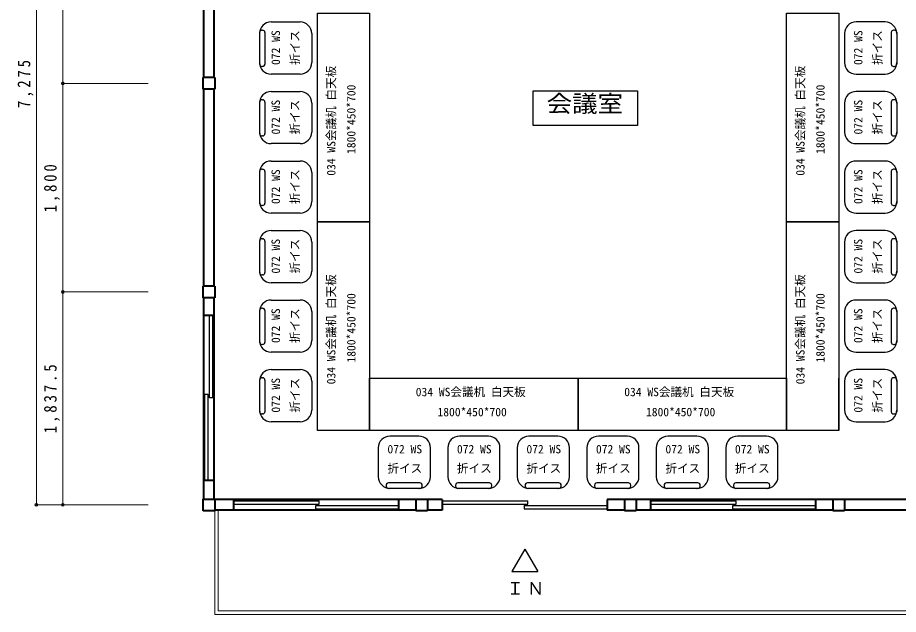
# Model space of a CAD drawing. Units: millimetres at full size, sheet at 1:50; details may follow other scales. Extents: x -10220 to 10872, y -9583 to 9014.
# Drawn here: x -10220 to -2616, y -367 to 4783 of the extents above; entities that cross this region are included whole.
import ezdxf
from ezdxf.enums import TextEntityAlignment as Align

# ---------------------------------------------------------------- set-up
doc = ezdxf.new("R2010")
doc.units = ezdxf.units.MM
doc.header["$LTSCALE"] = 50
doc.header["$PDMODE"] = 32
doc.header["$PDSIZE"] = 25
for name, color, linetype, lineweight in [('0-0', 2, 'Continuous', 40), ('0-2', 7, 'Continuous', 25), ('0-F', 4, 'Continuous', 18)]:
    doc.layers.add(name, color=color, linetype=linetype, lineweight=lineweight)
doc.styles.add('ＭＳ ゴシック', font='')
doc.styles.get('ＭＳ ゴシック').set_extended_font_data('MS Gothic')

msp = doc.modelspace()

# ---------------------------------------------------------------- linework, layer by layer
at = {"layer": '0-0'}
for p, q in [((-8613.54, 4265.39), (-8613.54, 5965.39)), ((-8523.54, 4265.39), (-8523.54, 5965.39)), ((-8618.54, 4165.39), (-8618.54, 4265.39)), ((-8523.54, 4265.39), (-8518.54, 4265.39)), ((-8518.54, 4265.39), (-8518.54, 4165.39)), ((-8613.54, 2465.39), (-8613.54, 4165.39)), ((-8523.54, 4165.39), (-8518.54, 4165.39)), ((-8523.54, 2465.39), (-8523.54, 4165.39)), ((-8618.54, 2365.39), (-8618.54, 2465.39)), ((-8523.54, 2465.39), (-8518.54, 2465.39)), ((-8518.54, 2465.39), (-8518.54, 2365.39)), ((-8613.54, 627.89), (-8613.54, 2365.39)), ((-8523.54, 2365.39), (-8518.54, 2365.39)), ((-8523.54, 627.89), (-8523.54, 2365.39)), ((-8613.54, 2215.39), (-8523.54, 2215.39)), ((-8613.54, 790.39), (-8523.54, 790.39)), ((-6781.04, 622.89), (-8518.54, 622.89)), ((-8356.04, 622.89), (-8356.04, 532.89)), ((-6931.04, 622.89), (-6931.04, 532.89)), ((-6781.04, 622.89), (-6781.04, 627.89)), ((-6781.04, 627.89), (-6681.04, 627.89)), ((-6681.04, 622.89), (-6681.04, 627.89)), ((-6556.04, 622.89), (-6681.04, 622.89)), ((-6556.04, 622.89), (-6556.04, 532.89)), ((-4981.04, 622.89), (-5131.04, 622.89)), ((-5131.04, 622.89), (-5131.04, 532.89)), ((-4981.04, 622.89), (-4981.04, 627.89)), ((-4981.04, 627.89), (-4881.04, 627.89)), ((-4881.04, 622.89), (-4881.04, 627.89)), ((-3181.04, 622.89), (-4881.04, 622.89)), ((-4756.04, 622.89), (-4756.04, 532.89)), ((-3331.04, 622.89), (-3331.04, 532.89)), ((-3181.04, 622.89), (-3181.04, 627.89)), ((-3181.04, 627.89), (-3081.04, 627.89)), ((-3081.04, 622.89), (-3081.04, 627.89)), ((-1381.04, 622.89), (-3081.04, 622.89)), ((-6781.04, 532.89), (-8518.54, 532.89)), ((-6556.04, 532.89), (-6681.04, 532.89)), ((-4981.04, 532.89), (-5131.04, 532.89)), ((-3181.04, 532.89), (-4881.04, 532.89)), ((-1381.04, 532.89), (-3081.04, 532.89)), ((-6681.04, 527.89), (-6781.04, 527.89)), ((-4881.04, 527.89), (-4981.04, 527.89)), ((-3081.04, 527.89), (-3181.04, 527.89))]:
    msp.add_line(p, q, dxfattribs=at)
at = {"layer": '0-0', "color": 7, "lineweight": 25}
for p, q in [((-8533.54, 1500.39), (-8533.54, 2215.39)), ((-8603.54, 790.39), (-8603.54, 1530.39)), ((-8356.04, 612.89), (-7616.04, 612.89)), ((-6556.04, 612.89), (-5816.04, 612.89)), ((-4756.04, 612.89), (-4016.04, 612.89)), ((-7646.04, 542.89), (-6931.04, 542.89)), ((-5846.04, 572.89), (-5131.04, 572.89)), ((-4046.04, 542.89), (-3331.04, 542.89)), ((-5840.57, 196.39), (-5952.5, 2.53)), ((-5840.57, 196.39), (-5728.64, 2.53)), ((-5952.5, 2.53), (-5728.64, 2.53))]:
    msp.add_line(p, q, dxfattribs=at)
at = {"layer": '0-0', "color": 4, "lineweight": 18}
for p, q in [((-8518.54, 527.89), (-8518.54, -367.11)), ((-8488.54, 527.89), (-8488.54, -337.11)), ((8668.96, -367.11), (-8518.54, -367.11)), ((8668.96, -337.11), (-8488.54, -337.11))]:
    msp.add_line(p, q, dxfattribs=at)
at = {"layer": '0-0'}
for points in [[(-8523.54, 4265.39), (-8613.54, 4265.39), (-8618.54, 4265.39)], [(-8523.54, 4165.39), (-8613.54, 4165.39), (-8618.54, 4165.39)], [(-8523.54, 2465.39), (-8613.54, 2465.39), (-8618.54, 2465.39)], [(-8523.54, 2365.39), (-8613.54, 2365.39), (-8618.54, 2365.39)], [(-6781.04, 622.89), (-6781.04, 532.89), (-6781.04, 527.89)], [(-6681.04, 622.89), (-6681.04, 532.89), (-6681.04, 527.89)], [(-4981.04, 622.89), (-4981.04, 532.89), (-4981.04, 527.89)], [(-4881.04, 622.89), (-4881.04, 532.89), (-4881.04, 527.89)], [(-3181.04, 622.89), (-3181.04, 532.89), (-3181.04, 527.89)], [(-3081.04, 622.89), (-3081.04, 532.89), (-3081.04, 527.89)]]:
    msp.add_lwpolyline(points, dxfattribs=at)
at = {"layer": '0-0', "color": 7, "lineweight": 25}
for points in [[(-8533.54, 1500.39), (-8563.54, 1500.39), (-8563.54, 2215.39)], [(-8573.54, 790.39), (-8573.54, 1530.39), (-8603.54, 1530.39)], [(-8356.04, 582.89), (-7616.04, 582.89), (-7616.04, 612.89)], [(-6556.04, 582.89), (-5816.04, 582.89), (-5816.04, 612.89)], [(-4756.04, 582.89), (-4016.04, 582.89), (-4016.04, 612.89)], [(-7646.04, 542.89), (-7646.04, 572.89), (-6931.04, 572.89)], [(-5846.04, 572.89), (-5846.04, 542.89), (-5131.04, 542.89)], [(-4046.04, 542.89), (-4046.04, 572.89), (-3331.04, 572.89)]]:
    msp.add_lwpolyline(points, dxfattribs=at)
at = {"layer": '0-0'}
msp.add_lwpolyline([(-8618.54, 527.89), (-8618.54, 627.89), (-8518.54, 627.89), (-8518.54, 527.89)], close=True, dxfattribs=at)
at = {"layer": '0-2'}
for p, q in [((-8031.04, 4745.48), (-7781.04, 4745.48)), ((-2731.04, 4745.48), (-2981.04, 4745.48)), ((-8131.04, 4654.51), (-8131.04, 4382.24)), ((-8111.04, 4674.51), (-8104.47, 4674.51)), ((-8084.47, 4654.51), (-8084.47, 4382.24)), ((-7681.04, 4645.48), (-7681.04, 4395.48)), ((-3081.04, 4645.48), (-3081.04, 4395.48)), ((-2677.61, 4654.51), (-2677.61, 4382.24)), ((-2651.04, 4674.51), (-2657.61, 4674.51)), ((-2631.04, 4654.51), (-2631.04, 4382.24)), ((-8104.47, 4362.24), (-8111.04, 4362.24)), ((-2657.61, 4362.24), (-2651.04, 4362.24)), ((-7781.04, 4295.48), (-8031.04, 4295.48)), ((-2981.04, 4295.48), (-2731.04, 4295.48)), ((-8031.04, 4145.48), (-7781.04, 4145.48)), ((-2731.04, 4145.48), (-2981.04, 4145.48)), ((-8131.04, 4054.51), (-8131.04, 3782.24)), ((-8111.04, 4074.51), (-8104.47, 4074.51)), ((-8084.47, 4054.51), (-8084.47, 3782.24)), ((-7681.04, 4045.48), (-7681.04, 3795.48)), ((-3081.04, 4045.48), (-3081.04, 3795.48)), ((-2677.61, 4054.51), (-2677.61, 3782.24)), ((-2651.04, 4074.51), (-2657.61, 4074.51)), ((-2631.04, 4054.51), (-2631.04, 3782.24)), ((-8104.47, 3762.24), (-8111.04, 3762.24)), ((-2657.61, 3762.24), (-2651.04, 3762.24)), ((-7781.04, 3695.48), (-8031.04, 3695.48)), ((-2981.04, 3695.48), (-2731.04, 3695.48)), ((-8031.04, 3545.48), (-7781.04, 3545.48)), ((-2731.04, 3545.48), (-2981.04, 3545.48)), ((-8131.04, 3454.51), (-8131.04, 3182.24)), ((-8111.04, 3474.51), (-8104.47, 3474.51)), ((-8084.47, 3454.51), (-8084.47, 3182.24)), ((-7681.04, 3445.48), (-7681.04, 3195.48)), ((-3081.04, 3445.48), (-3081.04, 3195.48)), ((-2677.61, 3454.51), (-2677.61, 3182.24)), ((-2651.04, 3474.51), (-2657.61, 3474.51)), ((-2631.04, 3454.51), (-2631.04, 3182.24)), ((-8104.47, 3162.24), (-8111.04, 3162.24)), ((-2657.61, 3162.24), (-2651.04, 3162.24)), ((-7781.04, 3095.48), (-8031.04, 3095.48)), ((-2981.04, 3095.48), (-2731.04, 3095.48)), ((-8031.04, 2945.48), (-7781.04, 2945.48)), ((-2731.04, 2945.48), (-2981.04, 2945.48)), ((-8131.04, 2854.51), (-8131.04, 2582.24)), ((-8111.04, 2874.51), (-8104.47, 2874.51)), ((-8084.47, 2854.51), (-8084.47, 2582.24)), ((-7681.04, 2845.48), (-7681.04, 2595.48)), ((-3081.04, 2845.48), (-3081.04, 2595.48)), ((-2677.61, 2854.51), (-2677.61, 2582.24)), ((-2651.04, 2874.51), (-2657.61, 2874.51)), ((-2631.04, 2854.51), (-2631.04, 2582.24)), ((-8104.47, 2562.24), (-8111.04, 2562.24)), ((-2657.61, 2562.24), (-2651.04, 2562.24)), ((-7781.04, 2495.48), (-8031.04, 2495.48)), ((-2981.04, 2495.48), (-2731.04, 2495.48)), ((-8031.04, 2345.48), (-7781.04, 2345.48)), ((-2731.04, 2345.48), (-2981.04, 2345.48)), ((-8131.04, 2254.51), (-8131.04, 1982.24)), ((-8111.04, 2274.51), (-8104.47, 2274.51)), ((-8084.47, 2254.51), (-8084.47, 1982.24)), ((-7681.04, 2245.48), (-7681.04, 1995.48)), ((-3081.04, 2245.48), (-3081.04, 1995.48)), ((-2677.61, 2254.51), (-2677.61, 1982.24)), ((-2651.04, 2274.51), (-2657.61, 2274.51)), ((-2631.04, 2254.51), (-2631.04, 1982.24)), ((-8104.47, 1962.24), (-8111.04, 1962.24)), ((-2657.61, 1962.24), (-2651.04, 1962.24)), ((-7781.04, 1895.48), (-8031.04, 1895.48)), ((-2981.04, 1895.48), (-2731.04, 1895.48)), ((-8111.04, 1674.51), (-8104.47, 1674.51)), ((-8031.04, 1745.48), (-7781.04, 1745.48)), ((-2731.04, 1745.48), (-2981.04, 1745.48)), ((-2651.04, 1674.51), (-2657.61, 1674.51)), ((-8131.04, 1654.51), (-8131.04, 1382.24)), ((-8084.47, 1654.51), (-8084.47, 1382.24)), ((-7681.04, 1645.48), (-7681.04, 1395.48)), ((-3131.04, 1220.48), (-3131.04, 1670.48)), ((-3081.04, 1645.48), (-3081.04, 1395.48)), ((-2677.61, 1654.51), (-2677.61, 1382.24)), ((-2631.04, 1654.51), (-2631.04, 1382.24)), ((-8104.47, 1362.24), (-8111.04, 1362.24)), ((-7781.04, 1295.48), (-8031.04, 1295.48)), ((-2981.04, 1295.48), (-2731.04, 1295.48)), ((-2657.61, 1362.24), (-2651.04, 1362.24)), ((-6756.04, 1170.48), (-7006.04, 1170.48)), ((-6156.04, 1170.48), (-6406.04, 1170.48)), ((-5556.04, 1170.48), (-5806.04, 1170.48)), ((-4956.04, 1170.48), (-5206.04, 1170.48)), ((-4356.04, 1170.48), (-4606.04, 1170.48)), ((-3756.04, 1170.48), (-4006.04, 1170.48)), ((-7106.04, 1070.48), (-7106.04, 820.48)), ((-6656.04, 820.48), (-6656.04, 1070.48)), ((-6506.04, 1070.48), (-6506.04, 820.48)), ((-6056.04, 820.48), (-6056.04, 1070.48)), ((-5906.04, 1070.48), (-5906.04, 820.48)), ((-5456.04, 820.48), (-5456.04, 1070.48)), ((-5306.04, 1070.48), (-5306.04, 820.48)), ((-4856.04, 820.48), (-4856.04, 1070.48)), ((-4706.04, 1070.48), (-4706.04, 820.48)), ((-4256.04, 820.48), (-4256.04, 1070.48)), ((-4106.04, 1070.48), (-4106.04, 820.48)), ((-3656.04, 820.48), (-3656.04, 1070.48)), ((-6747.01, 767.05), (-7019.29, 767.05)), ((-6147.01, 767.05), (-6419.28, 767.05)), ((-5547.01, 767.05), (-5819.29, 767.05)), ((-4947.01, 767.05), (-5219.29, 767.05)), ((-4347.01, 767.05), (-4619.28, 767.05)), ((-3747.01, 767.05), (-4019.28, 767.05)), ((-7039.29, 747.05), (-7039.29, 740.49)), ((-6747.01, 720.48), (-7019.29, 720.48)), ((-6727.01, 740.49), (-6727.01, 747.05)), ((-6439.28, 747.05), (-6439.28, 740.49)), ((-6147.01, 720.48), (-6419.28, 720.48)), ((-6127.01, 740.49), (-6127.01, 747.05)), ((-5839.29, 747.05), (-5839.29, 740.49)), ((-5547.01, 720.48), (-5819.29, 720.48)), ((-5527.01, 740.49), (-5527.01, 747.05)), ((-5239.28, 747.05), (-5239.28, 740.49)), ((-4947.01, 720.48), (-5219.29, 720.48)), ((-4927.01, 740.49), (-4927.01, 747.05)), ((-4639.28, 747.05), (-4639.28, 740.49)), ((-4347.01, 720.48), (-4619.28, 720.48)), ((-4327.01, 740.49), (-4327.01, 747.05)), ((-4039.28, 747.05), (-4039.28, 740.49)), ((-3747.01, 720.48), (-4019.28, 720.48)), ((-3727.01, 740.49), (-3727.01, 747.05))]:
    msp.add_line(p, q, dxfattribs=at)
for points in [[(-7181.04, 3020.48), (-7631.04, 3020.48), (-7631.04, 4820.48), (-7181.04, 4820.48)], [(-3131.04, 3020.48), (-3581.04, 3020.48), (-3581.04, 4820.48), (-3131.04, 4820.48)], [(-5768.9, 3852.31), (-5768.9, 4152.31), (-4868.9, 4152.31), (-4868.9, 3852.31)], [(-7181.04, 1220.48), (-7631.04, 1220.48), (-7631.04, 3020.48), (-7181.04, 3020.48)], [(-3131.04, 1220.48), (-3581.04, 1220.48), (-3581.04, 3020.48), (-3131.04, 3020.48)], [(-7181.04, 1220.48), (-7181.04, 1670.48), (-5381.04, 1670.48), (-5381.04, 1220.48)], [(-5381.04, 1220.48), (-5381.04, 1670.48), (-3581.04, 1670.48), (-3581.04, 1220.48)]]:
    msp.add_lwpolyline(points, close=True, dxfattribs=at)
for centre, radius, start, end in [((-8031.04, 4645.48), 100, 90, 180), ((-7781.04, 4645.48), 100, 0, 90), ((-2981.04, 4645.48), 100, 90, 180), ((-2731.04, 4645.48), 100, 0, 90), ((-8111.04, 4654.51), 20, 90, 180), ((-8104.47, 4654.51), 20, 0, 90), ((-2657.61, 4654.51), 20, 90, 180), ((-2651.04, 4654.51), 20, 0, 90), ((-8031.04, 4395.48), 100, 180, 270), ((-8111.04, 4382.24), 20, 180, 270), ((-8104.47, 4382.24), 20, 270, 0), ((-7781.04, 4395.48), 100, 270, 0), ((-2981.04, 4395.48), 100, 180, 270), ((-2731.04, 4395.48), 100, 270, 0), ((-2657.61, 4382.24), 20, 180, 270), ((-2651.04, 4382.24), 20, 270, 0), ((-8031.04, 4045.48), 100, 90, 180), ((-7781.04, 4045.48), 100, 0, 90), ((-2981.04, 4045.48), 100, 90, 180), ((-2731.04, 4045.48), 100, 0, 90), ((-8111.04, 4054.51), 20, 90, 180), ((-8104.47, 4054.51), 20, 0, 90), ((-2657.61, 4054.51), 20, 90, 180), ((-2651.04, 4054.51), 20, 0, 90), ((-8031.04, 3795.48), 100, 180, 270), ((-8111.04, 3782.24), 20, 180, 270), ((-8104.47, 3782.24), 20, 270, 0), ((-7781.04, 3795.48), 100, 270, 0), ((-2981.04, 3795.48), 100, 180, 270), ((-2731.04, 3795.48), 100, 270, 0), ((-2657.61, 3782.24), 20, 180, 270), ((-2651.04, 3782.24), 20, 270, 0), ((-8031.04, 3445.48), 100, 90, 180), ((-7781.04, 3445.48), 100, 0, 90), ((-2981.04, 3445.48), 100, 90, 180), ((-2731.04, 3445.48), 100, 0, 90), ((-8111.04, 3454.51), 20, 90, 180), ((-8104.47, 3454.51), 20, 0, 90), ((-2657.61, 3454.51), 20, 90, 180), ((-2651.04, 3454.51), 20, 0, 90), ((-8031.04, 3195.48), 100, 180, 270), ((-7781.04, 3195.48), 100, 270, 0), ((-2981.04, 3195.48), 100, 180, 270), ((-2731.04, 3195.48), 100, 270, 0), ((-8111.04, 3182.24), 20, 180, 270), ((-8104.47, 3182.24), 20, 270, 0), ((-2657.61, 3182.24), 20, 180, 270), ((-2651.04, 3182.24), 20, 270, 0), ((-8031.04, 2845.48), 100, 90, 180), ((-7781.04, 2845.48), 100, 0, 90), ((-2981.04, 2845.48), 100, 90, 180), ((-2731.04, 2845.48), 100, 0, 90), ((-8111.04, 2854.51), 20, 90, 180), ((-8104.47, 2854.51), 20, 0, 90), ((-2657.61, 2854.51), 20, 90, 180), ((-2651.04, 2854.51), 20, 0, 90), ((-8031.04, 2595.48), 100, 180, 270), ((-7781.04, 2595.48), 100, 270, 0), ((-2981.04, 2595.48), 100, 180, 270), ((-2731.04, 2595.48), 100, 270, 0), ((-8111.04, 2582.24), 20, 180, 270), ((-8104.47, 2582.24), 20, 270, 0), ((-2657.61, 2582.24), 20, 180, 270), ((-2651.04, 2582.24), 20, 270, 0), ((-8031.04, 2245.48), 100, 90, 180), ((-7781.04, 2245.48), 100, 0, 90), ((-2981.04, 2245.48), 100, 90, 180), ((-2731.04, 2245.48), 100, 0, 90), ((-8111.04, 2254.51), 20, 90, 180), ((-8104.47, 2254.51), 20, 0, 90), ((-2657.61, 2254.51), 20, 90, 180), ((-2651.04, 2254.51), 20, 0, 90), ((-8031.04, 1995.48), 100, 180, 270), ((-8111.04, 1982.24), 20, 180, 270), ((-8104.47, 1982.24), 20, 270, 0), ((-7781.04, 1995.48), 100, 270, 0), ((-2981.04, 1995.48), 100, 180, 270), ((-2731.04, 1995.48), 100, 270, 0), ((-2657.61, 1982.24), 20, 180, 270), ((-2651.04, 1982.24), 20, 270, 0), ((-8031.04, 1645.48), 100, 90, 180), ((-8111.04, 1654.51), 20, 90, 180), ((-8104.47, 1654.51), 20, 0, 90), ((-7781.04, 1645.48), 100, 0, 90), ((-2981.04, 1645.48), 100, 90, 180), ((-2731.04, 1645.48), 100, 0, 90), ((-2657.61, 1654.51), 20, 90, 180), ((-2651.04, 1654.51), 20, 0, 90), ((-8031.04, 1395.48), 100, 180, 270), ((-8111.04, 1382.24), 20, 180, 270), ((-8104.47, 1382.24), 20, 270, 0), ((-7781.04, 1395.48), 100, 270, 0), ((-2981.04, 1395.48), 100, 180, 270), ((-2731.04, 1395.48), 100, 270, 0), ((-2657.61, 1382.24), 20, 180, 270), ((-2651.04, 1382.24), 20, 270, 0), ((-7006.04, 1070.48), 100, 90, 180), ((-6756.04, 1070.48), 100, 0, 90), ((-6406.04, 1070.48), 100, 90, 180), ((-6156.04, 1070.48), 100, 0, 90), ((-5806.04, 1070.48), 100, 90, 180), ((-5556.04, 1070.48), 100, 0, 90), ((-5206.04, 1070.48), 100, 90, 180), ((-4956.04, 1070.48), 100, 0, 90), ((-4606.04, 1070.48), 100, 90, 180), ((-4356.04, 1070.48), 100, 0, 90), ((-4006.04, 1070.48), 100, 90, 180), ((-3756.04, 1070.48), 100, 0, 90), ((-7006.04, 820.48), 100, 180, 270), ((-7019.29, 747.05), 20, 90, 180), ((-6756.04, 820.48), 100, 270, 0), ((-6747.01, 747.05), 20, 0, 90), ((-6406.04, 820.48), 100, 180, 270), ((-6419.28, 747.05), 20, 90, 180), ((-6156.04, 820.48), 100, 270, 0), ((-6147.01, 747.05), 20, 0, 90), ((-5806.04, 820.48), 100, 180, 270), ((-5819.29, 747.05), 20, 90, 180), ((-5556.04, 820.48), 100, 270, 0), ((-5547.01, 747.05), 20, 0, 90), ((-5206.04, 820.48), 100, 180, 270), ((-5219.29, 747.05), 20, 90, 180), ((-4956.04, 820.48), 100, 270, 0), ((-4947.01, 747.05), 20, 0, 90), ((-4606.04, 820.48), 100, 180, 270), ((-4619.28, 747.05), 20, 90, 180), ((-4356.04, 820.48), 100, 270, 0), ((-4347.01, 747.05), 20, 0, 90), ((-4006.04, 820.48), 100, 180, 270), ((-4019.28, 747.05), 20, 90, 180), ((-3756.04, 820.48), 100, 270, 0), ((-3747.01, 747.05), 20, 0, 90), ((-7019.29, 740.49), 20, 180, 270), ((-6747.01, 740.49), 20, 270, 0), ((-6419.28, 740.49), 20, 180, 270), ((-6147.01, 740.49), 20, 270, 0), ((-5819.29, 740.49), 20, 180, 270), ((-5547.01, 740.49), 20, 270, 0), ((-5219.29, 740.49), 20, 180, 270), ((-4947.01, 740.49), 20, 270, 0), ((-4619.28, 740.49), 20, 180, 270), ((-4347.01, 740.49), 20, 270, 0), ((-4019.28, 740.49), 20, 180, 270), ((-3747.01, 740.49), 20, 270, 0)]:
    msp.add_arc(centre, radius, start, end, dxfattribs=at)
at = {"layer": '0-F'}
for p, q in [((-10057.71, 7852.89), (-10057.71, 577.89)), ((-9829.72, 4215.39), (-9829.72, 6015.39)), ((-9829.72, 2415.39), (-9829.72, 4215.39)), ((-9829.72, 4215.39), (-9091.84, 4215.39)), ((-9829.72, 577.89), (-9829.72, 2415.39)), ((-9829.72, 2415.39), (-9091.84, 2415.39)), ((-10057.71, 577.89), (-9829.72, 577.89)), ((-9829.72, 577.89), (-9091.84, 577.89))]:
    msp.add_line(p, q, dxfattribs=at)
for p in [(-9829.72, 4215.39), (-9829.72, 2415.39), (-10057.71, 577.89), (-9829.72, 577.89)]:
    msp.add_point(p, dxfattribs=at)

# ---------------------------------------------------------------- texts
at = {"layer": '0-0', "color": 7, "insert": (-5998.62, -198.12), "char_height": 110, "attachment_point": 7, "style": 'ＭＳ ゴシック'}
msp.add_mtext('\\T1.17;ＩＮ', dxfattribs=at)
at = {"layer": '0-2', "color": 4, "style": 'ＭＳ ゴシック'}
for s, p in [('072 WS', (-7932.78, 4374.27)), ('折イス', (-7766.84, 4374.27)), ('072 WS', (-2904.67, 4374.27)), ('折イス', (-2738.73, 4374.27)), ('034 WS会議机 白天板', (-7454.39, 3418.54)), ('034 WS会議机 白天板', (-3404.39, 3418.54)), ('1800*450*700', (-7281.21, 3606.28)), ('1800*450*700', (-3231.21, 3606.28)), ('072 WS', (-7932.78, 3774.27)), ('折イス', (-7766.84, 3774.27)), ('072 WS', (-2904.67, 3774.27)), ('折イス', (-2738.73, 3774.27)), ('072 WS', (-7932.78, 3174.27)), ('折イス', (-7766.84, 3174.27)), ('072 WS', (-2904.67, 3174.27)), ('折イス', (-2738.73, 3174.27)), ('072 WS', (-7932.78, 2574.27)), ('折イス', (-7766.84, 2574.27)), ('072 WS', (-2904.67, 2574.27)), ('折イス', (-2738.73, 2574.27)), ('034 WS会議机 白天板', (-7454.39, 1618.54)), ('034 WS会議机 白天板', (-3404.39, 1618.54)), ('1800*450*700', (-7281.21, 1806.28)), ('1800*450*700', (-3231.21, 1806.28)), ('072 WS', (-7932.78, 1974.27)), ('折イス', (-7766.84, 1974.27)), ('072 WS', (-2904.67, 1974.27)), ('折イス', (-2738.73, 1974.27)), ('072 WS', (-7932.78, 1374.27)), ('折イス', (-7766.84, 1374.27)), ('072 WS', (-2904.67, 1374.27)), ('折イス', (-2738.73, 1374.27))]:
    msp.add_text(s, height=73.31, rotation=90, dxfattribs=at).set_placement(p, align=Align.BOTTOM_LEFT)
at = {"layer": '0-2', "style": 'ＭＳ ゴシック', "width": 1.1}
msp.add_text('会議室', height=146.6, dxfattribs=at).set_placement((-5652.66, 3923.49), align=Align.BOTTOM_LEFT)
at = {"layer": '0-2', "color": 4, "style": 'ＭＳ ゴシック'}
for s, p in [('034 WS会議机 白天板', (-6782.98, 1493.84)), ('034 WS会議机 白天板', (-4982.98, 1493.84)), ('1800*450*700', (-6595.24, 1320.66)), ('1800*450*700', (-4795.24, 1320.66)), ('072 WS', (-7027.26, 1000.22)), ('072 WS', (-6427.26, 1000.22)), ('072 WS', (-5827.26, 1000.22)), ('072 WS', (-5227.26, 1000.22)), ('072 WS', (-4627.26, 1000.22)), ('072 WS', (-4027.26, 1000.22)), ('折イス', (-7027.26, 834.29)), ('折イス', (-6427.26, 834.29)), ('折イス', (-5827.26, 834.29)), ('折イス', (-5227.26, 834.29)), ('折イス', (-4627.26, 834.29)), ('折イス', (-4027.26, 834.29))]:
    msp.add_text(s, height=73.31, dxfattribs=at).set_placement(p, align=Align.BOTTOM_LEFT)
at = {"layer": '0-F', "color": 7, "char_height": 110, "attachment_point": 7, "rotation": 90, "style": 'ＭＳ ゴシック'}
for s, insert in [('\\T1.38;\\W0.85;7,275', (-10082.71, 4002.89)), ('\\T1.38;\\W0.85;1,800', (-9854.72, 3102.89)), ('\\T1.39;\\W0.85;1,837.5', (-9854.72, 1196.64))]:
    msp.add_mtext(s, dxfattribs=dict(at, insert=insert))

doc.saveas('drawing.dxf')
